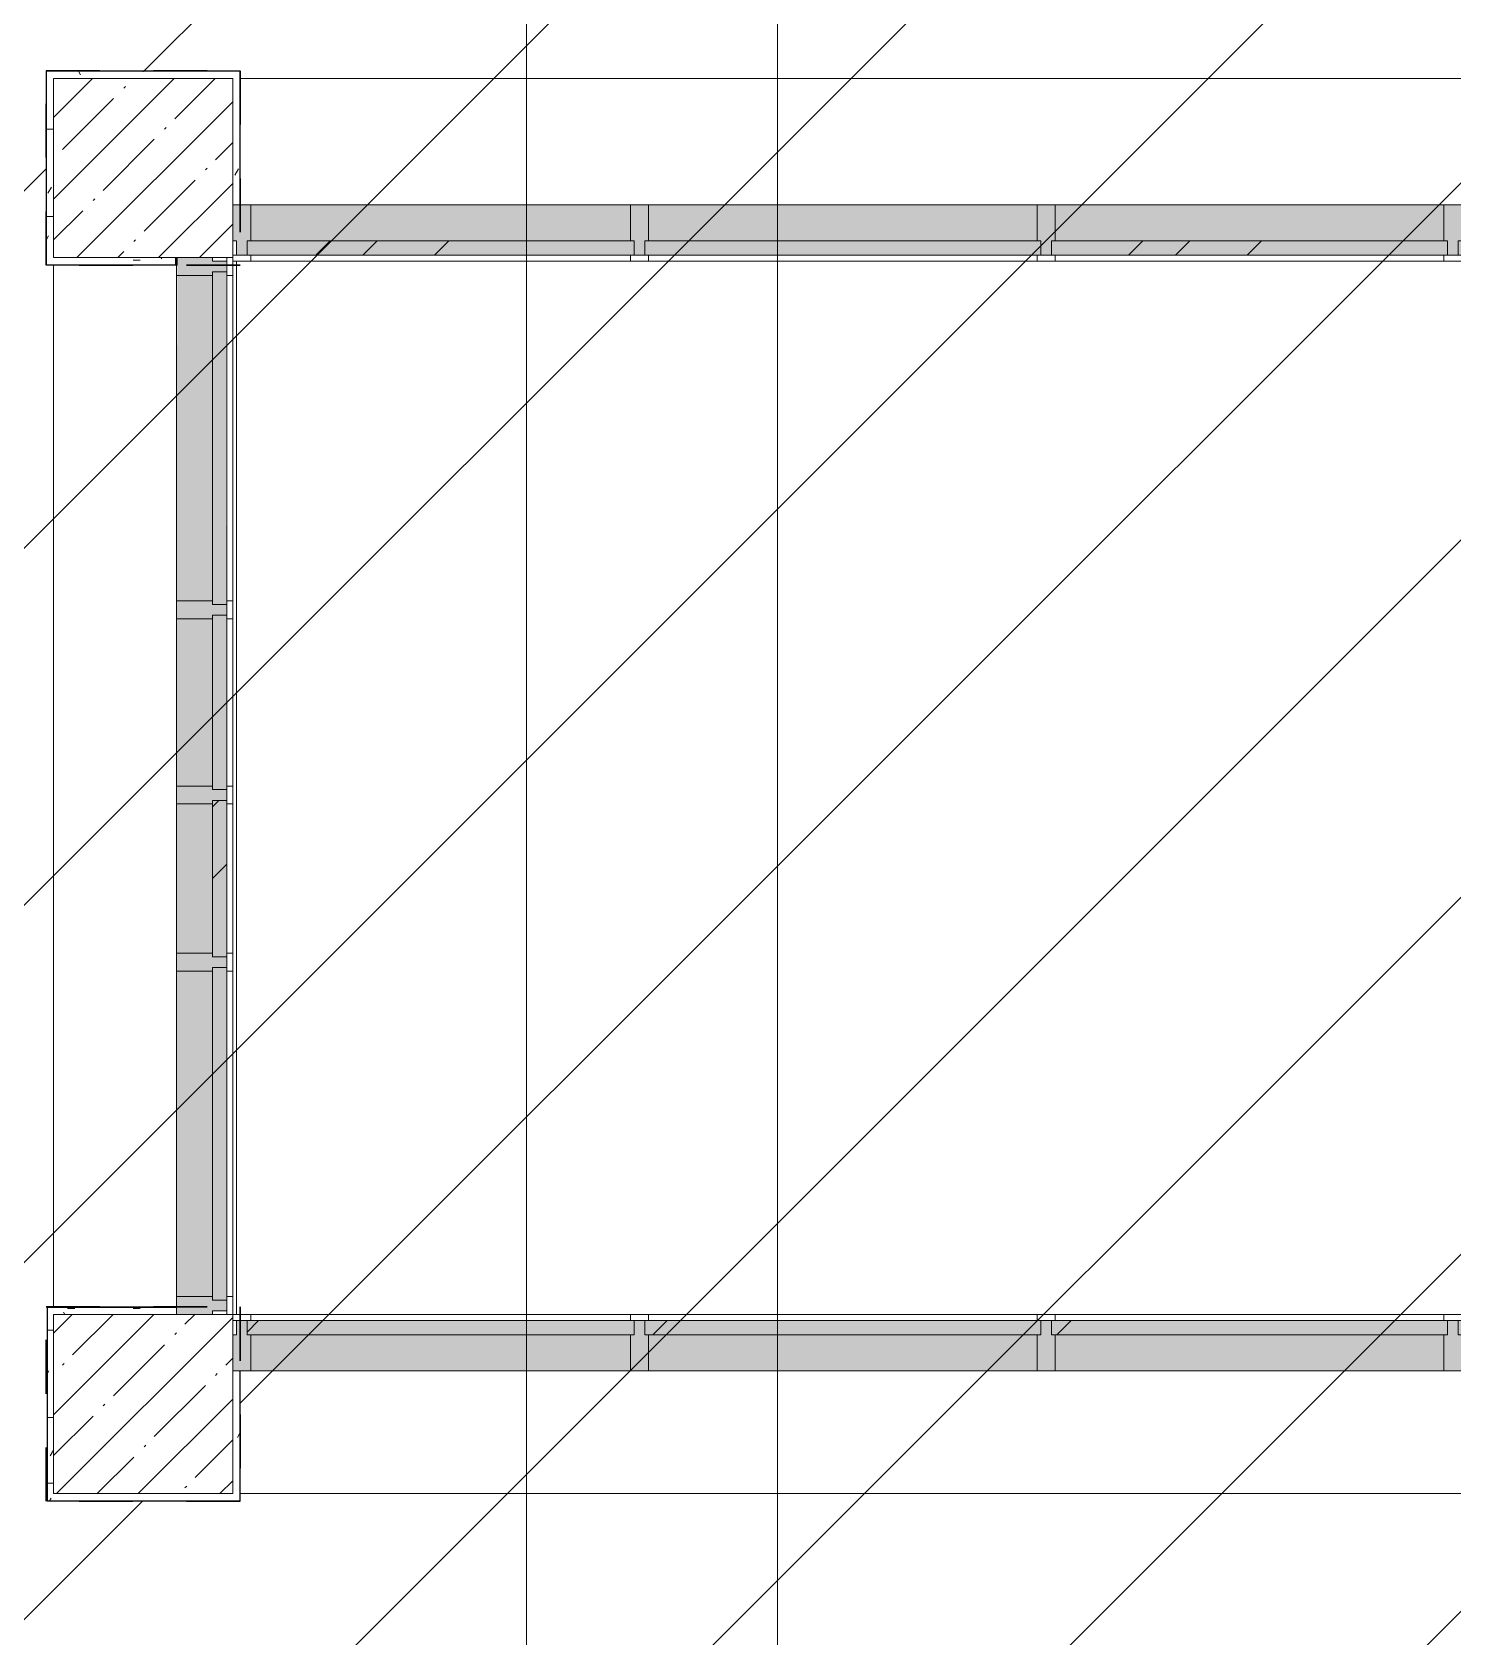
# Model space of a CAD drawing. Header units: millimetres. Extents: x -1113 to 415037, y -3642 to 354837.
# Drawn here: x 362707 to 366672, y 14750 to 19229 of the extents above; entities that cross this region are included whole.
import ezdxf

# ---------------------------------------------------------------- set-up
doc = ezdxf.new("R2010")
doc.units = ezdxf.units.MM
doc.linetypes.add('Штрих короткий', pattern=[600, 300, -300])
for name, color, linetype, lineweight in [('0) строит. леса', 20, 'Continuous', 30), ('A-AREA-BNDY', 7, 'Continuous', 5), ('A-FLOR', 7, 'Continuous', 9), ('A-GLAZ-CURT', 7, 'Continuous', 9), ('A-GLAZ-CURT-1', 7, 'Continuous', 5), ('A-GLAZ-CURT-2', 7, 'Continuous', 20), ('A-GLAZ-CWMG', 7, 'Continuous', 9), ('A-GLAZ-CWMG-1', 7, 'Continuous', 20), ('I-WALL', 7, 'Continuous', 5), ('S-COLS', 7, 'Continuous', 9), ('S-COLS-1', 7, 'Continuous', 5), ('Оси', 7, 'Continuous', 9)]:
    doc.layers.add(name, color=color, linetype=linetype, lineweight=lineweight)
doc.layers.add('A-AREA-PATT-3', color=7, linetype='Continuous', lineweight=5, true_color=0xe6fae8, transparency=1)
doc.layers.add('A-WALL-1', color=9, linetype='Continuous', lineweight=5, true_color=0x808080)
doc.layers.add('A-WALL-FNSH-1', color=9, linetype='Continuous', lineweight=5, true_color=0x808080)
pattern_1 = [(0, (289227.4, 1e-08), (243.84, 60.96), [20.117, -162.763, 20.117, -162.763, -975.36]), (0, (289227.4, 1e-08), (243.84, 60.96), [-365.76, 20.117, -345.643, 20.117, -162.763, -426.72]), (0, (289227.4, 1e-08), (243.84, 60.96), [-914.4, 20.117, -101.803, 20.117, -284.683]), (120, (289318.84, 30.48), (-174.71291, 180.691634), [20.117, -162.763, 20.117, -162.763, -975.36]), (120, (289318.84, 30.48), (-174.71291, 180.691634), [-365.76, 20.117, -345.643, 20.117, -162.763, -426.72]), (120, (289318.84, 30.48), (-174.71291, 180.691634), [-914.4, 20.117, -101.803, 20.117, -284.683]), (240, (289349.32, 152.4), (-69.12709, -241.651634), [20.117, -162.763, 20.117, -162.763, -975.36]), (240, (289349.32, 152.4), (-69.12709, -241.651634), [-365.76, 20.117, -345.643, 20.117, -162.763, -426.72]), (240, (289349.32, 152.4), (-69.12709, -241.651634), [-914.4, 20.117, -101.803, 20.117, -284.683])]

# ---------------------------------------------------------------- blocks, each defined once
blk = doc.blocks.new('BSC_Колонна _Прямоугольная - 500х500-V564-Объем проектирования 3 этажа')
at = {"layer": 'S-COLS-1'}
h = blk.add_hatch(dxfattribs=at)
h.set_pattern_fill('FP_110', color=256, style=0, pattern_type=2)
h.set_pattern_definition([(45, (-73790, -15400), (-114.04925, 114.04925), []), (45, (-73675.95, -15400), (-114.04925, 114.04925), [201.613, -40.323, 6.706, -33.617])])
h.paths.add_polyline_path([(-212.5, -250), (250, -250), (250, 250), (-250, 250), (-250, -250)])
for p, q in [((250, 250), (-250, 250)), ((-250, 250), (-250, -250)), ((250, -250), (250, 250)), ((-250, -250), (250, -250))]:
    blk.add_line(p, q, dxfattribs=at)
blk = doc.blocks.new('Системная панель - Стекло - 40мм-23562586-Объем проектирования 3 этажа')
at = {"layer": 'A-GLAZ-CURT-2'}
for p, q in [((464.2, 0), (-464.2, 0)), ((-464.2, 0), (-464.2, -40)), ((-464.2, -40), (464.2, -40)), ((464.2, -40), (464.2, 0))]:
    blk.add_line(p, q, dxfattribs=at)
blk = doc.blocks.new('Системная панель - Стекло - 40мм-24234994-Объем проектирования 3 этажа')
at = {"layer": 'A-GLAZ-CURT-2'}
for p, q in [((243.3, 0), (-243.3, 0)), ((-243.3, 0), (-243.3, -40)), ((243.3, -40), (243.3, 0)), ((-243.3, -40), (243.3, -40))]:
    blk.add_line(p, q, dxfattribs=at)
blk = doc.blocks.new('Прямоугольный импост - Импост структурный с накладкой - 160мм Темный-31239176-Объем проектирования 3 этажа')
at = {"layer": 'A-GLAZ-CWMG'}
for p, q in [((73883, 17641.7), (73883, 18550)), ((74040, 17641.7), (74040, 18550))]:
    blk.add_line(p, q, dxfattribs=at)
blk = doc.blocks.new('Прямоугольный импост - Импост структурный с накладкой - 160мм Темный-31239177-Объем проектирования 3 этажа')
at = {"layer": 'A-GLAZ-CWMG'}
for p, q in [((73883, 17125), (73883, 17591.7)), ((74040, 17125), (74040, 17591.7))]:
    blk.add_line(p, q, dxfattribs=at)
blk = doc.blocks.new('Прямоугольный импост - Импост структурный с накладкой - 160мм Темный-31239202-Объем проектирования 3 этажа')
at = {"layer": 'A-GLAZ-CWMG-1'}
for p, q in [((-50, 40), (-50, 140)), ((-50, 140), (0, 140)), ((-40, 40), (-50, 40)), ((-50, -17), (-50, 0)), ((-50, 0), (-40, 0)), ((-40, 0), (-40, 40)), ((-10, 40), (-10, 0)), ((0, 40), (-10, 40)), ((-10, 0), (0, 0)), ((0, -17), (-50, -17))]:
    blk.add_line(p, q, dxfattribs=at)
blk = doc.blocks.new('Прямоугольный импост - Импост структурный с накладкой - 160мм Темный-31239205-Объем проектирования 3 этажа')
at = {"layer": 'A-GLAZ-CWMG-1'}
for p, q in [((0, 140), (-50, 140)), ((-50, 140), (-50, 40)), ((-50, 40), (-40, 40)), ((-40, 0), (-50, 0)), ((-50, 0), (-50, -17)), ((-40, 40), (-40, 0)), ((-10, 0), (-10, 40)), ((-10, 40), (0, 40)), ((0, 0), (-10, 0)), ((-50, -17), (0, -17))]:
    blk.add_line(p, q, dxfattribs=at)
blk = doc.blocks.new('Прямоугольный импост - Импост структурный с накладкой - 160мм Темный-31239180-Объем проектирования 3 этажа')
at = {"layer": 'A-GLAZ-CWMG-1'}
for p, q in [((-25, 40), (-25, 140)), ((-25, 140), (25, 140)), ((25, 140), (25, 40)), ((-15, 40), (-25, 40)), ((-25, -17), (-25, 0)), ((-25, 0), (-15, 0)), ((-15, 0), (-15, 40)), ((15, 40), (15, 0)), ((25, 40), (15, 40)), ((15, 0), (25, 0)), ((25, 0), (25, -17)), ((25, -17), (-25, -17))]:
    blk.add_line(p, q, dxfattribs=at)
blk = doc.blocks.new('BSC_Колонна _Прямоугольная - 500х500-V595-Объем проектирования 3 этажа')
at = {"layer": 'S-COLS-1'}
h = blk.add_hatch(dxfattribs=at)
h.set_pattern_fill('FP_135', color=256, style=0, pattern_type=2)
h.set_pattern_definition([(45, (-73790, -18850), (-114.04925, 114.04925), []), (45, (-73675.95, -18850), (-114.04925, 114.04925), [201.613, -40.323, 6.706, -33.617])])
h.paths.add_polyline_path([(-176.1, -250), (250, -250), (250, 250), (-250, 250), (-250, -250), (-190.9, -250)])
for p, q in [((250, 250), (-250, 250)), ((-250, 250), (-250, -250)), ((250, -250), (250, 250)), ((-250, -250), (250, -250))]:
    blk.add_line(p, q, dxfattribs=at)
blk = doc.blocks.new('Системная панель - Стекло - 40мм-24234969-Объем проектирования 3 этажа')
at = {"layer": 'A-GLAZ-CURT-1'}
h = blk.add_hatch(dxfattribs=at)
h.set_pattern_fill('FP_221', color=256, style=0, pattern_type=2)
h.set_pattern_definition([(45, (-74820, -18407), (-565.6854, 565.6854), [400, -1200]), (45, (-75220, -18607), (-565.6854, 565.6854), [1200, -400]), (45, (-74420, -18807), (-565.6854, 565.6854), [400, -1200])])
h.paths.add_polyline_path([(-540, 0), (540, 0), (540, 40), (-540, 40), (-540, 13.3)])
at = {"layer": 'A-GLAZ-CURT-2'}
for p, q in [((540, 40), (-540, 40)), ((-540, 40), (-540, 0)), ((-540, 0), (540, 0)), ((540, 0), (540, 40))]:
    blk.add_line(p, q, dxfattribs=at)
blk = doc.blocks.new('Прямоугольный импост - Импост структурный с накладкой - 160мм-23562401-Объем проектирования 3 этажа')
at = {"layer": 'A-GLAZ-CWMG'}
for p, q in [((75150, 18747), (74090, 18747)), ((75150, 18590), (74090, 18590))]:
    blk.add_line(p, q, dxfattribs=at)
blk = doc.blocks.new('Прямоугольный импост - Импост структурный с накладкой - 160мм-23618923-Объем проектирования 3 этажа')
at = {"layer": 'A-GLAZ-CWMG-1'}
for p, q in [((0, 17), (-50, 17)), ((-50, 17), (-50, 0)), ((-50, 0), (-40, 0)), ((-40, 0), (-40, -40)), ((-10, -40), (-10, 0)), ((-10, 0), (0, 0)), ((0, 7), (0, 17)), ((-40, -40), (-50, -40)), ((-50, -40), (-50, -140)), ((0, -40), (-10, -40)), ((-50, -140), (0, -140))]:
    blk.add_line(p, q, dxfattribs=at)
blk = doc.blocks.new('Системная панель - Стекло - 40мм-24234970-Объем проектирования 3 этажа')
at = {"layer": 'A-GLAZ-CURT-1'}
h = blk.add_hatch(dxfattribs=at)
h.set_pattern_fill('FP_222', color=256, style=0, pattern_type=2)
h.set_pattern_definition([(45, (-77077.5, -18407), (-565.6854, 565.6854), [400, -1200]), (45, (-77477.5, -18607), (-565.6854, 565.6854), [1200, -400]), (45, (-76677.5, -18807), (-565.6854, 565.6854), [400, -1200])])
h.paths.add_polyline_path([(-542.5, 0), (552.5, 0), (552.5, 40), (-552.5, 40), (-552.5, 0)])
at = {"layer": 'A-GLAZ-CURT-2'}
for p, q in [((552.5, 40), (-552.5, 40)), ((-552.5, 40), (-552.5, 0)), ((-552.5, 0), (552.5, 0)), ((552.5, 0), (552.5, 40))]:
    blk.add_line(p, q, dxfattribs=at)
blk = doc.blocks.new('Прямоугольный импост - Импост структурный с накладкой - 160мм-23562410-Объем проектирования 3 этажа')
at = {"layer": 'A-GLAZ-CWMG'}
for p, q in [((77420, 18747), (76335, 18747)), ((77420, 18590), (76335, 18590))]:
    blk.add_line(p, q, dxfattribs=at)
blk = doc.blocks.new('Прямоугольный импост - Импост структурный с накладкой - 160мм-23618920-Объем проектирования 3 этажа')
at = {"layer": 'A-GLAZ-CWMG-1'}
for p, q in [((-25, 0), (-25, 17)), ((-25, 17), (25, 17)), ((-15, 0), (-25, 0)), ((-15, -40), (-15, 0)), ((25, 0), (15, 0)), ((15, 0), (15, -40)), ((25, 17), (25, 0)), ((-25, -140), (-25, -40)), ((-25, -40), (-15, -40)), ((15, -40), (25, -40)), ((25, -40), (25, -140)), ((25, -140), (-25, -140))]:
    blk.add_line(p, q, dxfattribs=at)
blk = doc.blocks.new('Системная панель - Стекло - 40мм-30335137-Объем проектирования 3 этажа')
at = {"layer": 'A-GLAZ-CURT-1'}
h = blk.add_hatch(dxfattribs=at)
h.set_pattern_fill('FP_223', color=256, style=0, pattern_type=2)
h.set_pattern_definition([(45, (-74820, -15433), (-565.6854, 565.6854), [400, -1200]), (45, (-75220, -15633), (-565.6854, 565.6854), [1200, -400]), (45, (-74420, -15833), (-565.6854, 565.6854), [400, -1200])])
h.paths.add_polyline_path([(-531.8, -40), (540, -37.7), (540, 0), (-540, 0), (-540, -40), (-534.9, -40)])
at = {"layer": 'A-GLAZ-CURT-2'}
for p, q in [((540, 0), (-540, 0)), ((-540, 0), (-540, -40)), ((540, -40), (540, 0)), ((-540, -40), (540, -40))]:
    blk.add_line(p, q, dxfattribs=at)
blk = doc.blocks.new('Прямоугольный импост - Импост структурный с накладкой - 160мм-23562329-Объем проектирования 3 этажа')
at = {"layer": 'A-GLAZ-CWMG'}
for p, q in [((75150, 15650), (74090, 15650)), ((75150, 15493), (74090, 15493))]:
    blk.add_line(p, q, dxfattribs=at)
blk = doc.blocks.new('Прямоугольный импост - Импост структурный с накладкой - 160мм-30335139-Объем проектирования 3 этажа')
at = {"layer": 'A-GLAZ-CWMG-1'}
for p, q in [((0, 140), (-50, 140)), ((-50, 140), (-50, 40)), ((-50, 40), (-40, 40)), ((-40, 0), (-50, 0)), ((-50, 0), (-50, -17)), ((-40, 40), (-40, 0)), ((-10, 0), (-10, 40)), ((-10, 40), (0, 40)), ((0, 0), (-10, 0)), ((-50, -17), (0, -17))]:
    blk.add_line(p, q, dxfattribs=at)
blk = doc.blocks.new('Системная панель - Стекло - 40мм-30335140-Объем проектирования 3 этажа')
at = {"layer": 'A-GLAZ-CURT-1'}
h = blk.add_hatch(dxfattribs=at)
h.set_pattern_fill('FP_224', color=256, style=0, pattern_type=2)
h.set_pattern_definition([(45, (-77077.5, -15433), (-565.6854, 565.6854), [400, -1200]), (45, (-77477.5, -15633), (-565.6854, 565.6854), [1200, -400]), (45, (-76677.5, -15833), (-565.6854, 565.6854), [400, -1200])])
h.paths.add_polyline_path([(-552.5, -40), (552.5, -40), (552.5, 0), (-552.5, 0)])
at = {"layer": 'A-GLAZ-CURT-2'}
for p, q in [((552.5, 0), (-552.5, 0)), ((-552.5, 0), (-552.5, -40)), ((552.5, -40), (552.5, 0)), ((-552.5, -40), (552.5, -40))]:
    blk.add_line(p, q, dxfattribs=at)
blk = doc.blocks.new('Прямоугольный импост - Импост структурный с накладкой - 160мм-23562331-Объем проектирования 3 этажа')
at = {"layer": 'A-GLAZ-CWMG'}
for p, q in [((77420, 15650), (76335, 15650)), ((77420, 15493), (76335, 15493))]:
    blk.add_line(p, q, dxfattribs=at)
blk = doc.blocks.new('Прямоугольный импост - Импост структурный с накладкой - 160мм-30335135-Объем проектирования 3 этажа')
at = {"layer": 'A-GLAZ-CWMG-1'}
for p, q in [((-25, 40), (-25, 140)), ((-25, 140), (25, 140)), ((25, 140), (25, 40)), ((-15, 40), (-25, 40)), ((-25, -17), (-25, 0)), ((-25, 0), (-15, 0)), ((-15, 0), (-15, 40)), ((15, 40), (15, 0)), ((25, 40), (15, 40)), ((15, 0), (25, 0)), ((25, 0), (25, -17)), ((25, -17), (-25, -17))]:
    blk.add_line(p, q, dxfattribs=at)
blk = doc.blocks.new('Системная панель - Стекло - 40мм-V640-Объем проектирования 3 этажа')
at = {"layer": 'A-GLAZ-CURT-2'}
for p, q in [((552.5, 40), (-552.5, 40)), ((-552.5, 40), (-552.5, 0)), ((-552.5, 0), (552.5, 0)), ((552.5, 0), (552.5, 40))]:
    blk.add_line(p, q, dxfattribs=at)
blk = doc.blocks.new('Системная панель - Стекло - 40мм-V641-Объем проектирования 3 этажа')
at = {"layer": 'A-GLAZ-CURT-1'}
h = blk.add_hatch(dxfattribs=at)
h.set_pattern_fill('FP_232', color=256, style=0, pattern_type=2)
h.set_pattern_definition([(45, (-75942.5, -15433), (-565.6854, 565.6854), [400, -1200]), (45, (-76342.5, -15633), (-565.6854, 565.6854), [1200, -400]), (45, (-75542.5, -15833), (-565.6854, 565.6854), [400, -1200])])
h.paths.add_polyline_path([(-535.4, -40), (552.5, -40), (552.5, 0), (-552.5, 0), (-552.5, -40), (-542.5, -40)])
at = {"layer": 'A-GLAZ-CURT-2'}
for p, q in [((552.5, 0), (-552.5, 0)), ((-552.5, 0), (-552.5, -40)), ((552.5, -40), (552.5, 0)), ((-552.5, -40), (552.5, -40))]:
    blk.add_line(p, q, dxfattribs=at)
blk = doc.blocks.new('Прямоугольный импост - Импост структурный с накладкой - 160мм-23562332-Объем проектирования 3 этажа')
at = {"layer": 'A-GLAZ-CWMG'}
for p, q in [((76285, 15650), (75200, 15650)), ((76285, 15493), (75200, 15493))]:
    blk.add_line(p, q, dxfattribs=at)
blk = doc.blocks.new('Прямоугольный импост - Импост структурный с накладкой - 160мм-30335136-Объем проектирования 3 этажа')
at = {"layer": 'A-GLAZ-CWMG-1'}
for p, q in [((-25, 40), (-25, 140)), ((-25, 140), (25, 140)), ((25, 140), (25, 40)), ((-15, 40), (-25, 40)), ((-25, -17), (-25, 0)), ((-25, 0), (-15, 0)), ((-15, 0), (-15, 40)), ((15, 40), (15, 0)), ((25, 40), (15, 40)), ((15, 0), (25, 0)), ((25, 0), (25, -17)), ((25, -17), (-25, -17))]:
    blk.add_line(p, q, dxfattribs=at)
blk = doc.blocks.new('Системная панель - Стекло - 40мм-23562590-Объем проектирования 3 этажа')
at = {"layer": 'A-GLAZ-CURT-2'}
for p, q in [((464.2, 0), (-464.2, 0)), ((-464.2, 0), (-464.2, -40)), ((464.2, -40), (464.2, 0)), ((-464.2, -40), (464.2, -40))]:
    blk.add_line(p, q, dxfattribs=at)
blk = doc.blocks.new('Системная панель - Стекло - 40мм-24234995-Объем проектирования 3 этажа')
at = {"layer": 'A-GLAZ-CURT-1'}
h = blk.add_hatch(dxfattribs=at)
h.set_pattern_fill('FP_233', color=256, style=0, pattern_type=2)
h.set_pattern_definition([(135, (16666.7, -74223), (-565.6854, -565.6854), [400, -1200]), (135, (16866.7, -74623), (-565.6854, -565.6854), [1200, -400]), (135, (17066.7, -73823), (-565.6854, -565.6854), [400, -1200])])
h.paths.add_polyline_path([(218.3, 0), (-218.3, 0), (-218.3, -40), (218.3, -40)])
at = {"layer": 'A-GLAZ-CURT-2'}
for p, q in [((218.3, 0), (-218.3, 0)), ((-218.3, 0), (-218.3, -40)), ((218.3, -40), (218.3, 0)), ((-218.3, -40), (218.3, -40))]:
    blk.add_line(p, q, dxfattribs=at)
blk = doc.blocks.new('Прямоугольный импост - Импост структурный с накладкой - 160мм Темный-31239183-Объем проектирования 3 этажа')
at = {"layer": 'A-GLAZ-CWMG'}
for p, q in [((73883, 16658.3), (73883, 17075)), ((74040, 16658.3), (74040, 17075))]:
    blk.add_line(p, q, dxfattribs=at)

msp = doc.modelspace()

# ---------------------------------------------------------------- hatches: boundary and pattern name
at = {"layer": '0) строит. леса', "linetype": 'Штрих короткий', "ltscale": 0.5}
h = msp.add_hatch(dxfattribs=at)
h.set_pattern_fill('ANSI31', color=256, scale=222)
h.paths.add_polyline_path([(372543.8, 21454.3), (371511.4, 21454.3), (371511.4, 23027.6), (370924.4, 23027.6), (370924.4, 25322.1), (357358.5, 25322.1), (357358.5, 15404.4), (359443.2, 15404.4), (359443.2, 15751.5), (360119.9, 15751.5), (360119.9, 15069.8), (359537.4, 15069.8), (359537.4, 13701.3), (369779.9, 13701.3), (369779.9, 12824.6), (372453.3, 12824.6), (372453.3, 15370.8), (372025.3, 15370.8), (372025.3, 17817.9), (372543.8, 17817.9)])
h.paths.add_polyline_path([(368328.4, 19132), (368328.4, 18590), (367786.4, 18590), (367786.4, 19132)], flags=16)
h.paths.add_polyline_path([(369856.4, 22679), (369856.4, 23221), (370398.4, 23221), (370398.4, 22679)], flags=16)
h.paths.add_polyline_path([(368328.4, 15671), (368328.4, 15129), (367786.4, 15129), (367786.4, 15671)], flags=16)
h.paths.add_polyline_path([(366498.4, 22679), (365956.4, 22679), (365956.4, 23221), (366498.4, 23221)], flags=16)
h.paths.add_polyline_path([(363288.4, 19121), (363288.4, 18579), (362746.4, 18579), (362746.4, 19121)], flags=16)
h.paths.add_polyline_path([(363289.4, 22680), (362747.4, 22680), (362747.4, 23222), (363289.4, 23222)], flags=16)
h.paths.add_polyline_path([(363288.4, 15671), (363288.4, 15129), (362746.4, 15129), (362746.4, 15671)], flags=16)
h.paths.add_polyline_path([(360058.4, 20629), (359516.4, 20629), (359516.4, 21171), (360058.4, 21171)], flags=16)
h.paths.add_polyline_path([(360058.4, 22679), (359516.4, 22679), (359516.4, 23221), (360058.4, 23221)], flags=16)
at = {"layer": 'A-AREA-PATT-3'}
h = msp.add_hatch(color=256, dxfattribs=at)
h.paths.add_polyline_path([(357897.9, 11800), (358061.4, 11800), (358061.4, 11820), (358021.4, 11820), (358021.4, 11840), (358031.4, 11840), (358031.4, 11940), (357971.4, 11940), (357971.4, 11900), (357897.9, 11900), (357897.9, 11856.7)])
h.paths.add_polyline_path([(359421.4, 11800), (359451.4, 11800), (359451.4, 11840), (359461.4, 11840), (359461.4, 11800), (359516.9, 11800), (359516.4, 11900), (359461.4, 11900), (359461.4, 11940), (359411.4, 11940), (359411.4, 11840), (359421.4, 11840), (359421.4, 11820), (359371.4, 11820), (359371.4, 11800), (359411.4, 11800)])
h.paths.add_polyline_path([(372162.4, 15493), (373427.4, 15494.4), (373427.4, 15593), (373417.4, 15593), (373417.4, 15633), (368317.4, 15632.7), (368317.4, 15593), (368307.4, 15593), (368307.4, 15493), (372132.4, 15493)])
h.paths.add_polyline_path([(365002.1, 15493), (367807.4, 15494.6), (367807.4, 15593), (367797.4, 15593), (367797.4, 15633), (363277.4, 15632.4), (363277.4, 15593), (363267.4, 15593), (363267.4, 15493), (364611.3, 15493)])
h.paths.add_polyline_path([(363210.4, 15650), (363210.4, 15660), (363250.4, 15660), (363248.5, 18590), (363210.4, 18590), (363210.4, 18600), (363112.4, 18599.2), (363110.4, 15650)])
h.paths.add_polyline_path([(369572.4, 18607), (373417.4, 18607), (373417.4, 18647), (373427.4, 18647), (373427.4, 18747), (368307.4, 18745.4), (368307.4, 18647), (368317.4, 18647), (368317.4, 18607), (369562.4, 18607)])
h.paths.add_polyline_path([(367797.4, 18607), (367797.4, 18647), (367807.4, 18647), (367807.4, 18747), (363267.4, 18747), (363267.4, 18647), (363277.4, 18647), (363278.8, 18607), (367793.4, 18607)])
h.paths.add_polyline_path([(373957.9, 19120.5), (373957.9, 19131), (373937.9, 19131), (373937.9, 19120.5)])
h.paths.add_polyline_path([(373932, 22669), (373952, 22669), (373952, 22679.5), (373932, 22679.5)])
at = {"layer": 'I-WALL'}
h = msp.add_hatch(dxfattribs=at)
h.set_pattern_fill('FP_191', color=256, style=0, pattern_type=2)
h.set_pattern_definition(pattern_1)
h.paths.add_polyline_path([(362747.4, 19100), (363267.4, 19100), (363267.4, 19120), (362747.4, 19120)])
h = msp.add_hatch(dxfattribs=at)
h.set_pattern_fill('FP_191', color=256, style=0, pattern_type=2)
h.set_pattern_definition(pattern_1)
h.paths.add_polyline_path([(362750.4, 18580), (362767.4, 18580), (362767.4, 19100), (362747.4, 19099.2), (362747.4, 18580)])
h = msp.add_hatch(dxfattribs=at)
h.set_pattern_fill('FP_191', color=256, style=0, pattern_type=2)
h.set_pattern_definition(pattern_1)
h.paths.add_polyline_path([(363287.4, 18747), (363287.4, 19120), (363267.4, 19120), (363267.4, 18747), (363277.4, 18747)])
h = msp.add_hatch(dxfattribs=at)
h.set_pattern_fill('FP_191', color=256, style=0, pattern_type=2)
h.set_pattern_definition(pattern_1)
h.paths.add_polyline_path([(363107.4, 18580), (363107.4, 18600), (362767.4, 18600), (362767.4, 18580), (363098.4, 18580)])
h = msp.add_hatch(dxfattribs=at)
h.set_pattern_fill('FP_191', color=256, style=0, pattern_type=2)
h.set_pattern_definition(pattern_1)
h.paths.add_polyline_path([(362770.4, 15650), (363110.4, 15650), (363110.4, 15670), (362750.4, 15670), (362750.4, 15650), (362767.4, 15650)])
h = msp.add_hatch(dxfattribs=at)
h.set_pattern_fill('FP_191', color=256, style=0, pattern_type=2)
h.set_pattern_definition(pattern_1)
h.paths.add_polyline_path([(362750.4, 15130), (362770.4, 15130), (362770.4, 15150), (362767.4, 15150), (362767.4, 15650), (362750.4, 15650), (362750.4, 15133)])
h = msp.add_hatch(dxfattribs=at)
h.set_pattern_fill('FP_191', color=256, style=0, pattern_type=2)
h.set_pattern_definition(pattern_1)
h.paths.add_polyline_path([(363287.4, 15150), (363287.4, 15493), (363267.4, 15493), (363267.4, 15150), (363277.4, 15150)])

# ---------------------------------------------------------------- linework, layer by layer
at = {"layer": '0) строит. леса', "linetype": 'Штрих короткий', "ltscale": 0.5}
for points in [[(362746.4, 19121), (363288.4, 19121), (363288.4, 18579), (362746.4, 18579)], [(362746.4, 15671), (363288.4, 15671), (363288.4, 15129), (362746.4, 15129)]]:
    msp.add_lwpolyline(points, close=True, dxfattribs=at)
at = {"layer": 'A-AREA-BNDY', "flags": 128}
msp.add_lwpolyline([(367807.4, 15633), (363388.2, 15633), (363267.4, 15633), (363267.4, 15493), (363288.4, 15493), (363288.4, 15129), (362749.4, 15129), (362749.4, 15671), (363110.4, 15671), (363110.4, 15650), (363250.4, 15650), (363250.4, 15770.8), (363250.4, 18469.2), (363250.4, 18600), (363112.4, 18600), (363112.4, 18579), (362746.4, 18579), (362746.4, 19121), (363288.4, 19121), (363288.4, 18747), (363267.4, 18747), (363267.4, 18607), (363388.2, 18607), (367807.4, 18607)], dxfattribs=at)
at = {"layer": 'A-FLOR'}
for p, q in [((363287.4, 19120), (362747.4, 19120)), ((362747.4, 19120), (362747.4, 18580)), ((363287.4, 18747), (363287.4, 19120)), ((363287.4, 19100), (367787.4, 19100)), ((367757.4, 18747), (363317.4, 18747)), ((363277.4, 18590), (363277.4, 15650)), ((362747.4, 18580), (363110.4, 18580)), ((362767.4, 15670), (362767.4, 18580)), ((363110.4, 18580), (363110.4, 17125)), ((363110.4, 17123.2), (363110.4, 15700)), ((363110.4, 15670), (362750.4, 15670)), ((362750.4, 15670), (362750.4, 15133)), ((363288.4, 15133), (363288.4, 15493)), ((363288.4, 15493), (367757.4, 15493)), ((367787.4, 15150), (363288.4, 15150))]:
    msp.add_line(p, q, dxfattribs=at)
at = {"layer": 'A-WALL-1'}
for p, q in [((363267.4, 18747), (363287.4, 18747)), ((363107.4, 18580), (363107.4, 18600)), ((362747.4, 18580), (362747.4, 18580)), ((363110.4, 15650), (363110.4, 15670)), ((363287.4, 15493), (363267.4, 15493)), ((363287.4, 15130), (363287.4, 15493)), ((362750.4, 15133), (362750.4, 15130)), ((362750.4, 15130), (363287.4, 15130))]:
    msp.add_line(p, q, dxfattribs=at)
at = {"layer": 'A-WALL-FNSH-1'}
for p, q in [((363288.4, 19121), (362746.4, 19121)), ((362746.4, 19121), (362746.4, 18579)), ((363288.4, 18747), (363288.4, 19121)), ((363287.4, 18747), (363288.4, 18747)), ((362746.4, 18579), (363112.4, 18579)), ((363112.4, 18580), (363110.4, 18580)), ((363112.4, 18579), (363112.4, 18580)), ((362749.4, 15671), (362749.4, 15129)), ((363110.4, 15671), (362749.4, 15671)), ((363110.4, 15670), (363110.4, 15671)), ((363288.4, 15493), (363287.4, 15493)), ((362749.4, 15129), (363288.4, 15129)), ((363288.4, 15129), (363288.4, 15133))]:
    msp.add_line(p, q, dxfattribs=at)
at = {"layer": 'Оси'}
for points in [[(364787.4, -1906.3), (364787.4, 3093.7), (364787.4, 22578.1), (364787.4, 27578.1)], [(364087.4, -1906.3), (364087.4, 3093.7), (364087.4, 22398.1), (364087.4, 27398.1)]]:
    msp.add_lwpolyline(points, dxfattribs=at)

# ---------------------------------------------------------------- block references
at = {"layer": 'A-GLAZ-CURT'}
for name, p in [('Системная панель - Стекло - 40мм-24234969-Объем проектирования 3 этажа', (363847.4, 18607)), ('Системная панель - Стекло - 40мм-V640-Объем проектирования 3 этажа', (364969.9, 18607)), ('Системная панель - Стекло - 40мм-24234970-Объем проектирования 3 этажа', (366104.9, 18607)), ('Системная панель - Стекло - 40мм-30335137-Объем проектирования 3 этажа', (363847.4, 15633)), ('Системная панель - Стекло - 40мм-V641-Объем проектирования 3 этажа', (364969.9, 15633)), ('Системная панель - Стекло - 40мм-30335140-Объем проектирования 3 этажа', (366104.9, 15633))]:
    msp.add_blockref(name, p, dxfattribs=at)
at = {"layer": 'A-GLAZ-CURT', "rotation": 269.9999999999998}
for name, p in [('Системная панель - Стекло - 40мм-23562586-Объем проектирования 3 этажа', (363250.4, 18095.8)), ('Системная панель - Стекло - 40мм-24234994-Объем проектирования 3 этажа', (363250.4, 17358.3)), ('Системная панель - Стекло - 40мм-24234995-Объем проектирования 3 этажа', (363250.4, 16866.7)), ('Системная панель - Стекло - 40мм-23562590-Объем проектирования 3 этажа', (363250.4, 16154.2))]:
    msp.add_blockref(name, p, dxfattribs=at)
at = {"layer": 'A-GLAZ-CWMG'}
for name, p, rotation in [('Прямоугольный импост - Импост структурный с накладкой - 160мм-23618923-Объем проектирования 3 этажа', (363267.4, 18607), 180), ('Прямоугольный импост - Импост структурный с накладкой - 160мм Темный-31239205-Объем проектирования 3 этажа', (363250.4, 18600), 89.99999999999984), ('Прямоугольный импост - Импост структурный с накладкой - 160мм-30335139-Объем проектирования 3 этажа', (363267.4, 15633), 180)]:
    msp.add_blockref(name, p, dxfattribs=dict(at, rotation=rotation))
for name, p in [('Прямоугольный импост - Импост структурный с накладкой - 160мм-23562401-Объем проектирования 3 этажа', (289227.4, 0)), ('Прямоугольный импост - Импост структурный с накладкой - 160мм-23562410-Объем проектирования 3 этажа', (288092.4, 0)), ('Прямоугольный импост - Импост структурный с накладкой - 160мм-23562410-Объем проектирования 3 этажа', (289227.4, 0)), ('Прямоугольный импост - Импост структурный с накладкой - 160мм Темный-31239176-Объем проектирования 3 этажа', (289227.4, 0)), ('Прямоугольный импост - Импост структурный с накладкой - 160мм Темный-31239177-Объем проектирования 3 этажа', (289227.4, 0)), ('Прямоугольный импост - Импост структурный с накладкой - 160мм Темный-31239183-Объем проектирования 3 этажа', (289227.4, 0)), ('Прямоугольный импост - Импост структурный с накладкой - 160мм Темный-31239176-Объем проектирования 3 этажа', (289227.4, -1941.7)), ('Прямоугольный импост - Импост структурный с накладкой - 160мм-23562329-Объем проектирования 3 этажа', (289227.4, 0)), ('Прямоугольный импост - Импост структурный с накладкой - 160мм-23562332-Объем проектирования 3 этажа', (289227.4, 0)), ('Прямоугольный импост - Импост структурный с накладкой - 160мм-23562331-Объем проектирования 3 этажа', (289227.4, 0))]:
    msp.add_blockref(name, p, dxfattribs=at)
at = {"layer": 'A-GLAZ-CWMG', "extrusion": (0, 0, -1)}
for name, p, rotation in [('Прямоугольный импост - Импост структурный с накладкой - 160мм-23618920-Объем проектирования 3 этажа', (-364402.4, 18607), 180), ('Прямоугольный импост - Импост структурный с накладкой - 160мм-23618920-Объем проектирования 3 этажа', (-365537.4, 18607), 180), ('Прямоугольный импост - Импост структурный с накладкой - 160мм-23618920-Объем проектирования 3 этажа', (-366672.4, 18607), 180), ('Прямоугольный импост - Импост структурный с накладкой - 160мм Темный-31239180-Объем проектирования 3 этажа', (-363250.4, 17616.7), 270.0000000000002), ('Прямоугольный импост - Импост структурный с накладкой - 160мм Темный-31239180-Объем проектирования 3 этажа', (-363250.4, 17100), 270.0000000000002), ('Прямоугольный импост - Импост структурный с накладкой - 160мм Темный-31239180-Объем проектирования 3 этажа', (-363250.4, 16633.3), 270.0000000000002), ('Прямоугольный импост - Импост структурный с накладкой - 160мм Темный-31239202-Объем проектирования 3 этажа', (-363250.4, 15650), 270.0000000000002), ('Прямоугольный импост - Импост структурный с накладкой - 160мм-30335136-Объем проектирования 3 этажа', (-364402.4, 15633), 180), ('Прямоугольный импост - Импост структурный с накладкой - 160мм-30335135-Объем проектирования 3 этажа', (-365537.4, 15633), 180), ('Прямоугольный импост - Импост структурный с накладкой - 160мм-30335136-Объем проектирования 3 этажа', (-366672.4, 15633), 180)]:
    msp.add_blockref(name, p, dxfattribs=dict(at, rotation=rotation))
at = {"layer": 'S-COLS'}
for name, p in [('BSC_Колонна _Прямоугольная - 500х500-V595-Объем проектирования 3 этажа', (363017.4, 18850)), ('BSC_Колонна _Прямоугольная - 500х500-V564-Объем проектирования 3 этажа', (363017.4, 15400))]:
    msp.add_blockref(name, p, dxfattribs=at)

doc.saveas('drawing.dxf')
